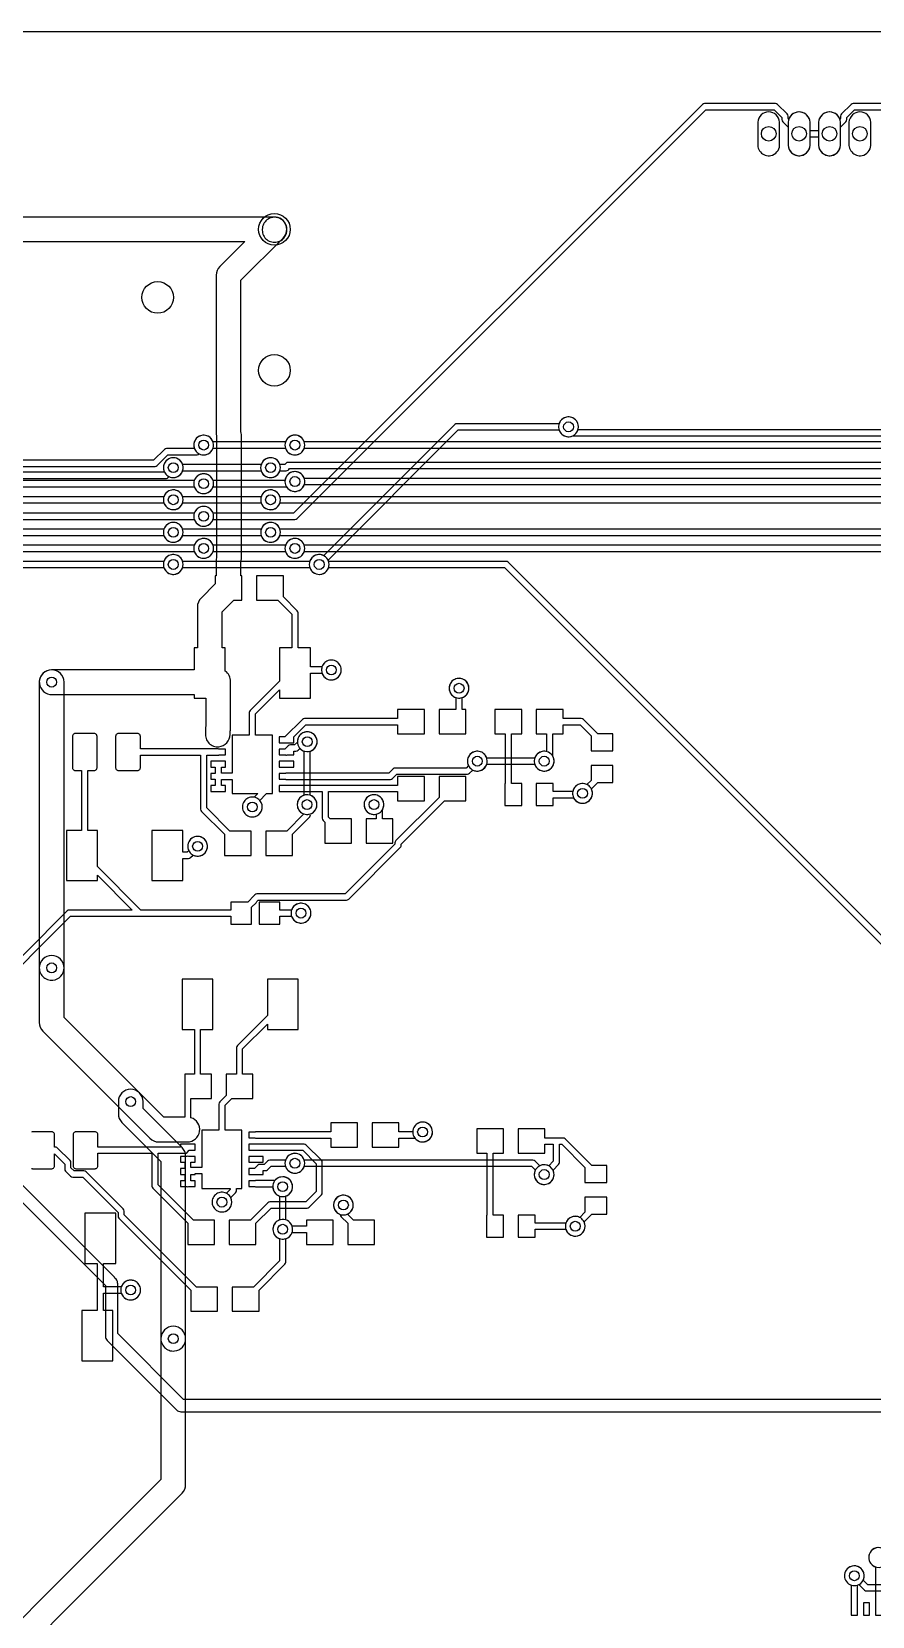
# Model space of a CAD drawing. Header units: millimetres. Extents: x 14 to 284, y -1 to 109.
# Drawn here: x 56.7 to 91.2, y 43.8 to 109 of the extents above; entities that cross this region are included whole.
import ezdxf

# ---------------------------------------------------------------- set-up
doc = ezdxf.new("R2010")
doc.units = ezdxf.units.MM

msp = doc.modelspace()

# ---------------------------------------------------------------- linework, layer by layer
at = {"layer": '16_copper'}
for points in [[(111.306, 106.043), (90.454, 106.043, 0.198912), (90.364, 106.006), (89.974, 105.616, 0.198912), (89.937, 105.526), (89.937, 105.437), (89.904, 105.403, 0.812426), (89.03, 105.279), (89.03, 104.927), (88.68, 104.927), (88.68, 105.279, 0.812426), (87.806, 105.403), (87.773, 105.437), (87.773, 105.526, 0.198912), (87.736, 105.616), (87.346, 106.006, 0.198912), (87.256, 106.043), (84.345, 106.043, 0.198912), (84.255, 106.006), (67.447, 89.198), (64.137, 89.198), (64.136, 89.202), (64.115, 89.251), (64.089, 89.297), (64.056, 89.339), (64.019, 89.377), (63.976, 89.409), (63.93, 89.436), (63.881, 89.456), (63.829, 89.47), (63.777, 89.477), (63.723, 89.477), (63.671, 89.47), (63.619, 89.456), (63.57, 89.436), (63.524, 89.409), (63.481, 89.377), (63.444, 89.339), (63.411, 89.297), (63.385, 89.251), (63.364, 89.202), (63.351, 89.15), (63.344, 89.097), (63.344, 89.044), (63.351, 88.991), (63.364, 88.94), (63.385, 88.891), (63.411, 88.845), (63.444, 88.802), (63.481, 88.765), (63.524, 88.732), (63.57, 88.706), (63.619, 88.685), (63.671, 88.671), (63.723, 88.664), (63.777, 88.664), (63.829, 88.671, 0.270611), (64.137, 88.944), (67.5, 88.944, 0.198912), (67.59, 88.981), (84.398, 105.789), (87.203, 105.789), (87.519, 105.473), (87.519, 105.384, 0.198912), (87.556, 105.294), (87.78, 105.07), (87.78, 104.321, 0.936604), (88.68, 104.321), (88.68, 104.673), (89.03, 104.673), (89.03, 104.321, 0.936604), (89.93, 104.321), (89.93, 105.07), (90.154, 105.294, 0.198912), (90.191, 105.384), (90.191, 105.473), (90.507, 105.789), (111.253, 105.789)], [(113.183, 52.754), (62.921, 52.754), (60.217, 55.459), (60.217, 57.5), (60.213, 57.54, 0.225709), (60.102, 57.74), (60.081, 57.774), (60.055, 57.805), (50.404, 67.455, 0.957936)], [(50.045, 67.096), (59.695, 57.445), (59.709, 57.434), (59.709, 55.353, 0.198912), (59.783, 55.174), (62.636, 52.32, 0.198912), (62.816, 52.246), (113.183, 52.246, 0.957941)], [(91.886, 46.119, 1), (91.114, 46.381), (91.101, 46.329, 0.57735), (91.631, 45.864)]]:
    msp.add_lwpolyline(points, format="xyb", dxfattribs=at)
for points in [[(87.068, 103.908, 0.339455), (87.43, 104.321), (87.43, 105.279, 0.936604), (86.53, 105.279), (86.53, 104.321), (86.538, 104.262), (86.553, 104.205), (86.576, 104.151), (86.605, 104.099), (86.641, 104.053), (86.683, 104.011), (86.729, 103.975), (86.781, 103.946), (86.835, 103.923), (86.892, 103.908), (86.951, 103.9), (87.009, 103.9)], [(90.818, 103.908, 0.339455), (91.18, 104.321), (91.18, 105.279, 0.936604), (90.28, 105.279), (90.28, 104.321), (90.288, 104.262), (90.303, 104.205), (90.326, 104.151), (90.355, 104.099), (90.391, 104.053), (90.433, 104.011), (90.479, 103.975), (90.531, 103.946), (90.585, 103.923), (90.642, 103.908), (90.701, 103.9), (90.759, 103.9)], [(66.713, 100.343, 0.682202), (66.973, 101.26), (66.927, 101.292, 0.287061), (66.397, 101.295), (66.351, 101.263), (66.309, 101.226), (66.272, 101.185), (66.239, 101.14), (66.212, 101.091), (66.19, 101.04), (66.174, 100.986), (66.164, 100.931), (66.16, 100.87), (66.16, 100.84), (66.163, 100.784), (66.172, 100.729), (66.188, 100.675), (66.209, 100.624), (66.236, 100.575), (66.268, 100.529), (66.306, 100.487), (66.347, 100.45), (66.393, 100.418), (66.441, 100.39), (66.493, 100.369), (66.547, 100.353), (66.602, 100.343), (66.657, 100.34)], [(62.579, 86.69, 0.270611), (62.887, 86.963), (68.113, 86.963, 0.941276), (68.899, 87.169), (68.886, 87.221, 0.035223), (68.863, 87.273), (74.213, 92.623), (78.363, 92.623, 0.941276), (79.149, 92.829), (79.136, 92.881, 0.720356), (78.363, 92.877), (74.16, 92.877, 0.198912), (74.071, 92.84), (68.684, 87.453, 0.459093), (68.113, 87.217), (62.887, 87.217), (62.886, 87.221), (62.865, 87.27), (62.839, 87.316), (62.806, 87.358), (62.769, 87.396), (62.726, 87.428), (62.68, 87.455), (62.631, 87.475), (62.579, 87.489), (62.527, 87.496), (62.473, 87.496), (62.421, 87.489), (62.369, 87.475), (62.32, 87.455), (62.274, 87.428), (62.231, 87.396), (62.194, 87.358), (62.161, 87.316), (62.135, 87.27), (62.114, 87.221), (62.101, 87.169), (62.094, 87.116), (62.094, 87.063), (62.101, 87.01), (62.114, 86.959), (62.135, 86.909), (62.161, 86.863), (62.194, 86.821), (62.231, 86.783), (62.274, 86.751), (62.32, 86.724), (62.369, 86.704), (62.421, 86.69), (62.473, 86.683), (62.527, 86.683)], [(63.829, 91.601, 0.270611), (64.137, 91.873), (67.113, 91.873, 0.941276), (67.899, 92.079), (67.886, 92.131, 0.720356), (67.113, 92.127), (64.137, 92.127), (64.136, 92.131), (64.115, 92.18), (64.089, 92.226), (64.056, 92.269), (64.019, 92.306), (63.976, 92.339), (63.93, 92.365), (63.881, 92.386), (63.829, 92.399), (63.777, 92.406), (63.723, 92.406), (63.671, 92.399), (63.619, 92.386), (63.57, 92.365), (63.524, 92.339), (63.481, 92.306), (63.444, 92.269), (63.411, 92.226), (63.385, 92.18), (63.364, 92.131), (63.351, 92.079), (63.344, 92.027), (63.344, 91.973), (63.351, 91.921), (63.364, 91.869), (63.385, 91.82), (63.411, 91.774), (63.444, 91.731), (63.481, 91.694), (63.524, 91.661), (63.57, 91.635), (63.619, 91.614), (63.671, 91.601), (63.723, 91.594), (63.777, 91.594)], [(62.579, 90.671, 0.270611), (62.887, 90.944), (66.113, 90.944, 0.941276), (66.899, 91.15), (66.886, 91.202, 0.720356), (66.113, 91.198), (62.887, 91.198), (62.886, 91.202), (62.865, 91.251), (62.839, 91.297), (62.806, 91.339), (62.769, 91.377), (62.726, 91.409), (62.68, 91.436), (62.631, 91.456), (62.579, 91.47), (62.527, 91.477), (62.473, 91.477), (62.421, 91.47), (62.369, 91.456), (62.32, 91.436), (62.274, 91.409), (62.231, 91.377), (62.194, 91.339), (62.161, 91.297), (62.135, 91.251), (62.114, 91.202), (62.101, 91.15), (62.094, 91.097), (62.094, 91.044), (62.101, 90.991), (62.114, 90.94), (62.135, 90.891), (62.161, 90.845), (62.194, 90.802), (62.231, 90.765), (62.274, 90.732), (62.32, 90.706), (62.369, 90.685), (62.421, 90.671), (62.473, 90.664), (62.527, 90.664)], [(63.829, 90.011, 0.270611), (64.137, 90.283), (67.156, 90.283, 0.949541), (67.865, 90.68), (67.839, 90.726, 0.706558), (67.095, 90.537), (64.137, 90.537), (64.136, 90.541), (64.115, 90.591), (64.089, 90.637), (64.056, 90.679), (64.019, 90.717), (63.976, 90.749), (63.93, 90.776), (63.881, 90.796), (63.829, 90.81), (63.777, 90.817), (63.723, 90.817), (63.671, 90.81), (63.619, 90.796), (63.57, 90.776), (63.524, 90.749), (63.481, 90.717), (63.444, 90.679), (63.411, 90.637), (63.385, 90.591), (63.364, 90.541), (63.351, 90.49), (63.344, 90.437), (63.344, 90.384), (63.351, 90.331), (63.364, 90.279), (63.385, 90.23), (63.411, 90.184), (63.444, 90.142), (63.481, 90.104), (63.524, 90.072), (63.57, 90.045), (63.619, 90.025), (63.671, 90.011), (63.723, 90.004), (63.777, 90.004)], [(62.579, 89.351, 0.270611), (62.887, 89.623), (66.113, 89.623, 0.941276), (66.899, 89.829), (66.886, 89.881, 0.720356), (66.113, 89.877), (62.887, 89.877), (62.886, 89.881), (62.865, 89.93), (62.839, 89.976), (62.806, 90.019), (62.769, 90.056), (62.726, 90.089), (62.68, 90.115), (62.631, 90.136), (62.579, 90.149), (62.527, 90.156), (62.473, 90.156), (62.421, 90.149), (62.369, 90.136), (62.32, 90.115), (62.274, 90.089), (62.231, 90.056), (62.194, 90.019), (62.161, 89.976), (62.135, 89.93), (62.114, 89.881), (62.101, 89.829), (62.094, 89.777), (62.094, 89.723), (62.101, 89.671), (62.114, 89.619), (62.135, 89.57), (62.161, 89.524), (62.194, 89.481), (62.231, 89.444), (62.274, 89.411), (62.32, 89.385), (62.369, 89.364), (62.421, 89.351), (62.473, 89.344), (62.527, 89.344)], [(62.579, 88.011, 0.270611), (62.887, 88.283), (66.113, 88.283, 0.941276), (66.899, 88.49), (66.886, 88.541, 0.720356), (66.113, 88.537), (62.887, 88.537), (62.886, 88.541), (62.865, 88.591), (62.839, 88.637), (62.806, 88.679), (62.769, 88.717), (62.726, 88.749), (62.68, 88.776), (62.631, 88.796), (62.579, 88.81), (62.527, 88.817), (62.473, 88.817), (62.421, 88.81), (62.369, 88.796), (62.32, 88.776), (62.274, 88.749), (62.231, 88.717), (62.194, 88.679), (62.161, 88.637), (62.135, 88.591), (62.114, 88.541), (62.101, 88.49), (62.094, 88.437), (62.094, 88.384), (62.101, 88.331), (62.114, 88.279), (62.135, 88.23), (62.161, 88.184), (62.194, 88.142), (62.231, 88.104), (62.274, 88.072), (62.32, 88.045), (62.369, 88.025), (62.421, 88.011), (62.473, 88.004), (62.527, 88.004)], [(63.829, 87.351, 0.270611), (64.137, 87.623), (67.113, 87.623, 0.941276), (67.899, 87.829), (67.886, 87.881, 0.720356), (67.113, 87.877), (64.137, 87.877), (64.136, 87.881), (64.115, 87.93), (64.089, 87.976), (64.056, 88.019), (64.019, 88.056), (63.976, 88.089), (63.93, 88.115), (63.881, 88.136), (63.829, 88.149), (63.777, 88.156), (63.723, 88.156), (63.671, 88.149), (63.619, 88.136), (63.57, 88.115), (63.524, 88.089), (63.481, 88.056), (63.444, 88.019), (63.411, 87.976), (63.385, 87.93), (63.364, 87.881), (63.351, 87.829), (63.344, 87.777), (63.344, 87.723), (63.351, 87.671), (63.364, 87.619), (63.385, 87.57), (63.411, 87.524), (63.444, 87.481), (63.481, 87.444), (63.524, 87.411), (63.57, 87.385), (63.619, 87.364), (63.671, 87.351), (63.723, 87.344), (63.777, 87.344)], [(57.547, 69.994, 0.38717), (58.008, 70.5), (58.008, 82.25, 1), (56.992, 82.25), (56.992, 70.5), (56.995, 70.444), (57.004, 70.388), (57.02, 70.334), (57.041, 70.282), (57.068, 70.232), (57.1, 70.186), (57.138, 70.144), (57.179, 70.106), (57.225, 70.073), (57.274, 70.045), (57.326, 70.023), (57.379, 70.007), (57.435, 69.996), (57.491, 69.992)], [(68.079, 76.815, 0.771278), (68.127, 77.601), (68.127, 79.411, 0.951881), (67.929, 80.199), (67.878, 80.186, 0.711695), (67.873, 79.416), (67.873, 77.601), (67.869, 77.6), (67.82, 77.58), (67.774, 77.553), (67.731, 77.521), (67.694, 77.483), (67.661, 77.441), (67.635, 77.395), (67.614, 77.346), (67.601, 77.294), (67.594, 77.241), (67.594, 77.188), (67.601, 77.135), (67.614, 77.084), (67.635, 77.034), (67.661, 76.988), (67.694, 76.946), (67.731, 76.908), (67.774, 76.876), (67.82, 76.849), (67.869, 76.829), (67.921, 76.815), (67.973, 76.808), (68.027, 76.808)], [(75.079, 78.601, 0.270611), (75.387, 78.873), (77.363, 78.873, 0.941276), (78.149, 79.079), (78.136, 79.131, 0.720356), (77.363, 79.127), (75.387, 79.127), (75.386, 79.131), (75.365, 79.18), (75.339, 79.226), (75.306, 79.269), (75.269, 79.306), (75.226, 79.339), (75.18, 79.365), (75.131, 79.386), (75.079, 79.399), (75.027, 79.406), (74.973, 79.406), (74.921, 79.399), (74.869, 79.386), (74.82, 79.365), (74.774, 79.339), (74.731, 79.306), (74.694, 79.269), (74.661, 79.226), (74.635, 79.18), (74.614, 79.131), (74.601, 79.079), (74.594, 79.027), (74.594, 78.973), (74.601, 78.921), (74.614, 78.869), (74.635, 78.82), (74.661, 78.774), (74.694, 78.731), (74.731, 78.694), (74.774, 78.661), (74.82, 78.635), (74.869, 78.614), (74.921, 78.601), (74.973, 78.594), (75.027, 78.594)], [(62.547, 54.744, 0.38717), (63.008, 55.25), (63.008, 62.75, 0.198912), (62.859, 63.109), (61.258, 64.71), (61.258, 65, 1), (60.242, 65), (60.242, 64.5, 0.198912), (60.391, 64.141), (61.992, 62.54), (61.992, 55.25), (61.995, 55.194), (62.004, 55.138), (62.02, 55.084), (62.041, 55.032), (62.068, 54.982), (62.1, 54.936), (62.138, 54.894), (62.179, 54.856), (62.225, 54.823), (62.274, 54.795), (62.326, 54.773), (62.379, 54.757), (62.435, 54.746), (62.491, 54.742)], [(77.829, 61.601, 1), (77.671, 62.399), (77.619, 62.386, 0.035223), (77.566, 62.363), (77.375, 62.554, 0.198912), (77.285, 62.592), (67.887, 62.592, 0.941276), (67.101, 62.385), (67.114, 62.334, 0.720356), (67.887, 62.338), (77.233, 62.338), (77.387, 62.184), (77.385, 62.18), (77.364, 62.131), (77.351, 62.079), (77.344, 62.027), (77.344, 61.973), (77.351, 61.921), (77.364, 61.869), (77.385, 61.82), (77.411, 61.774), (77.444, 61.731), (77.481, 61.694), (77.524, 61.661), (77.57, 61.635), (77.619, 61.614), (77.671, 61.601), (77.723, 61.594), (77.777, 61.594)], [(67.079, 59.351, 0.771278), (67.127, 60.137), (67.127, 61.113, 0.941276), (66.921, 61.899), (66.869, 61.886, 0.720356), (66.873, 61.113), (66.873, 60.137), (66.869, 60.136), (66.82, 60.115), (66.774, 60.089), (66.731, 60.056), (66.694, 60.019), (66.661, 59.976), (66.635, 59.93), (66.614, 59.881), (66.601, 59.829), (66.594, 59.777), (66.594, 59.723), (66.601, 59.671), (66.614, 59.619), (66.635, 59.57), (66.661, 59.524), (66.694, 59.481), (66.731, 59.444), (66.774, 59.411), (66.82, 59.385), (66.869, 59.364), (66.921, 59.351), (66.973, 59.344), (67.027, 59.344)], [(95.829, 44.601, 1), (95.671, 45.399), (95.619, 45.386, 0.237129), (95.363, 45.125), (91.052, 45.125), (90.862, 45.315, 0.943674), (90.161, 45.726), (90.135, 45.68, 0.722286), (90.685, 45.138), (90.912, 44.912, 0.198912), (91, 44.875), (95.363, 44.875), (95.364, 44.869), (95.385, 44.82), (95.411, 44.774), (95.444, 44.731), (95.481, 44.694), (95.524, 44.661), (95.57, 44.635), (95.619, 44.614), (95.671, 44.601), (95.723, 44.594), (95.777, 44.594)]]:
    msp.add_lwpolyline(points, format="xyb", close=True, dxfattribs=at)
for points in [[(69.079, 82.351), (69.131, 82.364), (69.18, 82.385), (69.226, 82.411), (69.269, 82.444), (69.306, 82.481), (69.339, 82.524), (69.365, 82.57), (69.386, 82.619), (69.399, 82.671), (69.406, 82.723), (69.406, 82.777), (69.399, 82.829), (69.386, 82.881), (69.365, 82.93), (69.339, 82.976), (69.306, 83.019), (69.269, 83.056), (69.226, 83.089), (69.18, 83.115), (69.131, 83.136), (69.079, 83.149), (69.027, 83.156), (68.973, 83.156), (68.921, 83.149), (68.869, 83.136), (68.82, 83.115), (68.774, 83.089), (68.731, 83.056), (68.694, 83.019), (68.661, 82.976), (68.635, 82.93), (68.614, 82.881), (68.601, 82.829), (68.594, 82.777), (68.594, 82.723), (68.601, 82.671), (68.614, 82.619), (68.635, 82.57), (68.661, 82.524), (68.694, 82.481), (68.731, 82.444), (68.774, 82.411), (68.82, 82.385), (68.869, 82.364), (68.921, 82.351), (68.973, 82.344), (69.027, 82.344)], [(74.329, 81.601), (74.381, 81.614), (74.43, 81.635), (74.476, 81.661), (74.519, 81.694), (74.556, 81.731), (74.589, 81.774), (74.615, 81.82), (74.636, 81.869), (74.649, 81.921), (74.656, 81.973), (74.656, 82.027), (74.649, 82.079), (74.636, 82.131), (74.615, 82.18), (74.589, 82.226), (74.556, 82.269), (74.519, 82.306), (74.476, 82.339), (74.43, 82.365), (74.381, 82.386), (74.329, 82.399), (74.277, 82.406), (74.223, 82.406), (74.171, 82.399), (74.119, 82.386), (74.07, 82.365), (74.024, 82.339), (73.981, 82.306), (73.944, 82.269), (73.911, 82.226), (73.885, 82.18), (73.864, 82.131), (73.851, 82.079), (73.844, 82.027), (73.844, 81.973), (73.851, 81.921), (73.864, 81.869), (73.885, 81.82), (73.911, 81.774), (73.944, 81.731), (73.981, 81.694), (74.024, 81.661), (74.07, 81.635), (74.119, 81.614), (74.171, 81.601), (74.223, 81.594), (74.277, 81.594)], [(70.829, 76.815), (70.881, 76.829), (70.93, 76.849), (70.976, 76.876), (71.019, 76.908), (71.056, 76.946), (71.089, 76.988), (71.115, 77.034), (71.136, 77.084), (71.149, 77.135), (71.156, 77.188), (71.156, 77.241), (71.149, 77.294), (71.136, 77.346), (71.115, 77.395), (71.089, 77.441), (71.056, 77.483), (71.019, 77.521), (70.976, 77.553), (70.93, 77.58), (70.881, 77.6), (70.829, 77.614), (70.777, 77.621), (70.723, 77.621), (70.671, 77.614), (70.619, 77.6), (70.57, 77.58), (70.524, 77.553), (70.481, 77.521), (70.444, 77.483), (70.411, 77.441), (70.385, 77.395), (70.364, 77.346), (70.351, 77.294), (70.344, 77.241), (70.344, 77.188), (70.351, 77.135), (70.364, 77.084), (70.385, 77.034), (70.411, 76.988), (70.444, 76.946), (70.481, 76.908), (70.524, 76.876), (70.57, 76.849), (70.619, 76.829), (70.671, 76.815), (70.723, 76.808), (70.777, 76.808)], [(79.404, 77.276), (79.456, 77.289), (79.505, 77.31), (79.551, 77.336), (79.594, 77.369), (79.631, 77.406), (79.664, 77.449), (79.69, 77.495), (79.711, 77.544), (79.724, 77.596), (79.731, 77.648), (79.731, 77.702), (79.724, 77.754), (79.711, 77.806), (79.69, 77.855), (79.664, 77.901), (79.631, 77.944), (79.594, 77.981), (79.551, 78.014), (79.505, 78.04), (79.456, 78.061), (79.404, 78.074), (79.352, 78.081), (79.298, 78.081), (79.246, 78.074), (79.194, 78.061), (79.145, 78.04), (79.099, 78.014), (79.056, 77.981), (79.019, 77.944), (78.986, 77.901), (78.96, 77.855), (78.939, 77.806), (78.926, 77.754), (78.919, 77.702), (78.919, 77.648), (78.926, 77.596), (78.939, 77.544), (78.96, 77.495), (78.986, 77.449), (79.019, 77.406), (79.056, 77.369), (79.099, 77.336), (79.145, 77.31), (79.194, 77.289), (79.246, 77.276), (79.298, 77.269), (79.352, 77.269)], [(65.829, 76.717), (65.881, 76.731), (65.93, 76.751), (65.976, 76.778), (66.019, 76.81), (66.056, 76.848), (66.089, 76.89), (66.115, 76.936), (66.136, 76.985), (66.149, 77.037), (66.156, 77.09), (66.156, 77.143), (66.149, 77.196), (66.136, 77.247), (66.115, 77.296), (66.089, 77.342), (66.056, 77.385), (66.019, 77.422), (65.976, 77.455), (65.93, 77.481), (65.881, 77.502), (65.829, 77.516), (65.777, 77.523), (65.723, 77.523), (65.671, 77.516), (65.619, 77.502), (65.57, 77.481), (65.524, 77.455), (65.481, 77.422), (65.444, 77.385), (65.411, 77.342), (65.385, 77.296), (65.364, 77.247), (65.351, 77.196), (65.344, 77.143), (65.344, 77.09), (65.351, 77.037), (65.364, 76.985), (65.385, 76.936), (65.411, 76.89), (65.444, 76.848), (65.481, 76.81), (65.524, 76.778), (65.57, 76.751), (65.619, 76.731), (65.671, 76.717), (65.723, 76.71), (65.777, 76.71)], [(63.579, 75.101), (63.631, 75.114), (63.68, 75.135), (63.726, 75.161), (63.769, 75.194), (63.806, 75.231), (63.839, 75.274), (63.865, 75.32), (63.886, 75.369), (63.899, 75.421), (63.906, 75.473), (63.906, 75.527), (63.899, 75.579), (63.886, 75.631), (63.865, 75.68), (63.839, 75.726), (63.806, 75.769), (63.769, 75.806), (63.726, 75.839), (63.68, 75.865), (63.631, 75.886), (63.579, 75.899), (63.527, 75.906), (63.473, 75.906), (63.421, 75.899), (63.369, 75.886), (63.32, 75.865), (63.274, 75.839), (63.231, 75.806), (63.194, 75.769), (63.161, 75.726), (63.135, 75.68), (63.114, 75.631), (63.101, 75.579), (63.094, 75.527), (63.094, 75.473), (63.101, 75.421), (63.114, 75.369), (63.135, 75.32), (63.161, 75.274), (63.194, 75.231), (63.231, 75.194), (63.274, 75.161), (63.32, 75.135), (63.369, 75.114), (63.421, 75.101), (63.473, 75.094), (63.527, 75.094)], [(67.829, 72.351), (67.881, 72.364), (67.93, 72.385), (67.976, 72.411), (68.019, 72.444), (68.056, 72.481), (68.089, 72.524), (68.115, 72.57), (68.136, 72.619), (68.149, 72.671), (68.156, 72.723), (68.156, 72.777), (68.149, 72.829), (68.136, 72.881), (68.115, 72.93), (68.089, 72.976), (68.056, 73.019), (68.019, 73.056), (67.976, 73.089), (67.93, 73.115), (67.881, 73.136), (67.829, 73.149), (67.777, 73.156), (67.723, 73.156), (67.671, 73.149), (67.619, 73.136), (67.57, 73.115), (67.524, 73.089), (67.481, 73.056), (67.444, 73.019), (67.411, 72.976), (67.385, 72.93), (67.364, 72.881), (67.351, 72.829), (67.344, 72.777), (67.344, 72.723), (67.351, 72.671), (67.364, 72.619), (67.385, 72.57), (67.411, 72.524), (67.444, 72.481), (67.481, 72.444), (67.524, 72.411), (67.57, 72.385), (67.619, 72.364), (67.671, 72.351), (67.723, 72.344), (67.777, 72.344)], [(72.829, 63.351), (72.881, 63.364), (72.93, 63.385), (72.976, 63.411), (73.019, 63.444), (73.056, 63.481), (73.089, 63.524), (73.115, 63.57), (73.136, 63.619), (73.149, 63.671), (73.156, 63.723), (73.156, 63.777), (73.149, 63.829), (73.136, 63.881), (73.115, 63.93), (73.089, 63.976), (73.056, 64.019), (73.019, 64.056), (72.976, 64.089), (72.93, 64.115), (72.881, 64.136), (72.829, 64.149), (72.777, 64.156), (72.723, 64.156), (72.671, 64.149), (72.619, 64.136), (72.57, 64.115), (72.524, 64.089), (72.481, 64.056), (72.444, 64.019), (72.411, 63.976), (72.385, 63.93), (72.364, 63.881), (72.351, 63.829), (72.344, 63.777), (72.344, 63.723), (72.351, 63.671), (72.364, 63.619), (72.385, 63.57), (72.411, 63.524), (72.444, 63.481), (72.481, 63.444), (72.524, 63.411), (72.57, 63.385), (72.619, 63.364), (72.671, 63.351), (72.723, 63.344), (72.777, 63.344)], [(64.579, 60.467), (64.631, 60.481), (64.68, 60.501), (64.726, 60.528), (64.769, 60.56), (64.806, 60.598), (64.839, 60.64), (64.865, 60.686), (64.886, 60.735), (64.899, 60.787), (64.906, 60.84), (64.906, 60.893), (64.899, 60.946), (64.886, 60.997), (64.865, 61.046), (64.839, 61.092), (64.806, 61.135), (64.769, 61.172), (64.726, 61.205), (64.68, 61.231), (64.631, 61.252), (64.579, 61.266), (64.527, 61.273), (64.473, 61.273), (64.421, 61.266), (64.369, 61.252), (64.32, 61.231), (64.274, 61.205), (64.231, 61.172), (64.194, 61.135), (64.161, 61.092), (64.135, 61.046), (64.114, 60.997), (64.101, 60.946), (64.094, 60.893), (64.094, 60.84), (64.101, 60.787), (64.114, 60.735), (64.135, 60.686), (64.161, 60.64), (64.194, 60.598), (64.231, 60.56), (64.274, 60.528), (64.32, 60.501), (64.369, 60.481), (64.421, 60.467), (64.473, 60.46), (64.527, 60.46)], [(69.575, 60.346), (69.626, 60.359), (69.675, 60.38), (69.721, 60.406), (69.764, 60.439), (69.801, 60.477), (69.834, 60.519), (69.86, 60.565), (69.881, 60.614), (69.895, 60.666), (69.902, 60.718), (69.902, 60.772), (69.895, 60.825), (69.881, 60.876), (69.86, 60.925), (69.834, 60.971), (69.801, 61.014), (69.764, 61.051), (69.721, 61.084), (69.675, 61.11), (69.626, 61.131), (69.575, 61.145), (69.522, 61.152), (69.468, 61.152), (69.416, 61.145), (69.364, 61.131), (69.315, 61.11), (69.269, 61.084), (69.227, 61.051), (69.189, 61.014), (69.156, 60.971), (69.13, 60.925), (69.109, 60.876), (69.096, 60.825), (69.089, 60.772), (69.089, 60.718), (69.096, 60.666), (69.109, 60.614), (69.13, 60.565), (69.156, 60.519), (69.189, 60.477), (69.227, 60.439), (69.269, 60.406), (69.315, 60.38), (69.364, 60.359), (69.416, 60.346), (69.468, 60.339), (69.522, 60.339)], [(79.104, 59.476), (79.156, 59.489), (79.205, 59.51), (79.251, 59.536), (79.294, 59.569), (79.331, 59.606), (79.364, 59.649), (79.39, 59.695), (79.411, 59.744), (79.424, 59.796), (79.431, 59.848), (79.431, 59.902), (79.424, 59.954), (79.411, 60.006), (79.39, 60.055), (79.364, 60.101), (79.331, 60.144), (79.294, 60.181), (79.251, 60.214), (79.205, 60.24), (79.156, 60.261), (79.104, 60.274), (79.052, 60.281), (78.998, 60.281), (78.946, 60.274), (78.894, 60.261), (78.845, 60.24), (78.799, 60.214), (78.756, 60.181), (78.719, 60.144), (78.686, 60.101), (78.66, 60.055), (78.639, 60.006), (78.626, 59.954), (78.619, 59.902), (78.619, 59.848), (78.626, 59.796), (78.639, 59.744), (78.66, 59.695), (78.686, 59.649), (78.719, 59.606), (78.756, 59.569), (78.799, 59.536), (78.845, 59.51), (78.894, 59.489), (78.946, 59.476), (78.998, 59.469), (79.052, 59.469)], [(60.829, 56.851), (60.881, 56.864), (60.93, 56.885), (60.976, 56.911), (61.019, 56.944), (61.056, 56.981), (61.089, 57.024), (61.115, 57.07), (61.136, 57.119), (61.149, 57.171), (61.156, 57.223), (61.156, 57.277), (61.149, 57.329), (61.136, 57.381), (61.115, 57.43), (61.089, 57.476), (61.056, 57.519), (61.019, 57.556), (60.976, 57.589), (60.93, 57.615), (60.881, 57.636), (60.829, 57.649), (60.777, 57.656), (60.723, 57.656), (60.671, 57.649), (60.619, 57.636), (60.57, 57.615), (60.524, 57.589), (60.481, 57.556), (60.444, 57.519), (60.411, 57.476), (60.385, 57.43), (60.364, 57.381), (60.351, 57.329), (60.344, 57.277), (60.344, 57.223), (60.351, 57.171), (60.364, 57.119), (60.385, 57.07), (60.411, 57.024), (60.444, 56.981), (60.481, 56.944), (60.524, 56.911), (60.57, 56.885), (60.619, 56.864), (60.671, 56.851), (60.723, 56.844), (60.777, 56.844)]]:
    msp.add_lwpolyline(points, close=True, dxfattribs=at)
at = {"layer": '1_copper'}
for points in [[(87.068, 103.908, 0.339455), (87.43, 104.321), (87.43, 105.279, 0.936604), (86.53, 105.279), (86.53, 104.321), (86.538, 104.262), (86.553, 104.205), (86.576, 104.151), (86.605, 104.099), (86.641, 104.053), (86.683, 104.011), (86.729, 103.975), (86.781, 103.946), (86.835, 103.923), (86.892, 103.908), (86.951, 103.9), (87.009, 103.9)], [(88.318, 103.908, 0.339455), (88.68, 104.321), (88.68, 105.279, 0.936604), (87.78, 105.279), (87.78, 104.321), (87.788, 104.262), (87.803, 104.205), (87.826, 104.151), (87.855, 104.099), (87.891, 104.053), (87.933, 104.011), (87.979, 103.975), (88.031, 103.946), (88.085, 103.923), (88.142, 103.908), (88.201, 103.9), (88.259, 103.9)], [(89.568, 103.908, 0.339455), (89.93, 104.321), (89.93, 105.279, 0.936604), (89.03, 105.279), (89.03, 104.321), (89.038, 104.262), (89.053, 104.205), (89.076, 104.151), (89.105, 104.099), (89.141, 104.053), (89.183, 104.011), (89.229, 103.975), (89.281, 103.946), (89.335, 103.923), (89.392, 103.908), (89.451, 103.9), (89.509, 103.9)], [(90.818, 103.908, 0.339455), (91.18, 104.321), (91.18, 105.279, 0.936604), (90.28, 105.279), (90.28, 104.321), (90.288, 104.262), (90.303, 104.205), (90.326, 104.151), (90.355, 104.099), (90.391, 104.053), (90.433, 104.011), (90.479, 103.975), (90.531, 103.946), (90.585, 103.923), (90.642, 103.908), (90.701, 103.9), (90.759, 103.9)], [(38.41, 89.123), (48.429, 89.123, 0.198912), (48.519, 89.16), (49.985, 90.626), (62.183, 90.626, 0.319257), (62.32, 90.706), (62.369, 90.685, 1), (62.631, 91.456), (62.579, 91.47, 0.57735), (62.114, 90.94), (62.135, 90.891, -0.001343), (62.137, 90.887), (62.13, 90.88), (49.932, 90.88, 0.198912), (49.843, 90.843), (48.377, 89.377), (38.41, 89.377), (38.41, 89.75), (37.31, 89.75), (37.31, 88.75), (38.41, 88.75)], [(67.221, 91.287, 0.187839), (67.137, 91.25), (67.084, 91.198), (66.887, 91.198, 0.941276), (66.101, 90.991), (66.114, 90.94, 0.720356), (66.887, 90.944), (67.137, 90.944, 0.340744), (67.279, 91.033), (126.787, 91.033), (131.137, 86.684, 0.941273), (131.839, 86.274), (131.865, 86.32, 0.720354), (131.316, 86.863), (126.929, 91.25, 0.198912), (126.84, 91.287), (67.226, 91.287)], [(31.68, 74.64), (31.804, 74.764, 0.198912), (31.841, 74.854), (31.841, 75.407), (31.893, 75.459), (35.25, 75.459, 0.198912), (35.34, 75.496), (50.127, 90.283), (63.363, 90.283, 0.941276), (64.149, 90.49), (64.136, 90.541, 0.720356), (63.363, 90.537), (50.075, 90.537, 0.198912), (49.985, 90.5), (35.197, 75.713), (31.841, 75.713, 0.198912), (31.751, 75.676), (31.624, 75.549, 0.198912), (31.587, 75.459), (31.587, 75.37), (31.28, 75.37), (31.28, 73.87), (31.68, 73.87)], [(35.58, 74.64), (35.704, 74.764, 0.198912), (35.741, 74.854), (35.741, 75.407), (49.957, 89.623), (62.113, 89.623, 0.941276), (62.899, 89.829), (62.886, 89.881, 0.720356), (62.113, 89.877), (49.905, 89.877, 0.198912), (49.815, 89.84), (35.524, 75.549, 0.198912), (35.487, 75.459), (35.487, 75.37), (35.18, 75.37), (35.18, 73.87), (35.58, 73.87)], [(36.88, 74.64), (37.004, 74.764, 0.198912), (37.041, 74.854), (37.041, 75.407), (49.918, 88.283), (62.113, 88.283, 0.941276), (62.899, 88.49), (62.886, 88.541, 0.720356), (62.113, 88.537), (49.865, 88.537, 0.198912), (49.775, 88.5), (36.824, 75.549, 0.198912), (36.787, 75.459), (36.787, 75.37), (36.48, 75.37), (36.48, 73.87), (36.88, 73.87)], [(38.18, 74.64), (51.163, 87.623), (63.363, 87.623, 0.941276), (64.149, 87.829), (64.136, 87.881, 0.720356), (63.363, 87.877), (51.11, 87.877, 0.198912), (51.02, 87.84), (38.18, 75), (38.18, 75.37), (37.78, 75.37), (37.78, 73.87), (38.18, 73.87)], [(65.829, 76.717, 0.581972), (66.052, 77.389), (66.306, 77.642, 0.07996), (66.329, 77.675), (66.575, 77.675), (66.575, 80.075), (65.877, 80.075), (65.877, 80.942), (66.87, 81.935), (66.87, 81.595), (68.14, 81.595), (68.14, 82.623), (68.613, 82.623, 0.941276), (69.399, 82.829), (69.386, 82.881, 0.720356), (68.613, 82.877), (68.14, 82.877), (68.14, 83.655), (67.632, 83.655), (67.632, 85.095, 0.198912), (67.595, 85.185), (67.025, 85.755), (67.025, 86.625), (65.925, 86.625), (65.925, 85.625), (66.795, 85.625), (67.378, 85.042), (67.378, 83.655), (66.87, 83.655), (66.87, 82.295), (65.66, 81.085, 0.198912), (65.623, 80.995), (65.623, 80.075), (64.925, 80.075), (64.925, 78.502), (64.477, 78.502), (64.477, 78.755), (64.65, 78.755), (64.65, 78.995), (64.389, 78.995, 0.159357), (64.311, 78.995), (64.05, 78.995), (64.05, 78.755), (64.223, 78.755), (64.223, 78.495), (64.05, 78.495), (64.05, 78.255), (64.223, 78.255), (64.223, 77.995), (64.05, 77.995), (64.05, 77.755), (64.311, 77.755, 0.159357), (64.389, 77.755), (64.65, 77.755), (64.65, 77.995), (64.477, 77.995), (64.477, 78.248), (64.925, 78.248), (64.925, 77.675), (65.979, 77.675), (65.821, 77.517), (65.777, 77.523), (65.723, 77.523), (65.671, 77.516), (65.619, 77.502), (65.57, 77.481), (65.524, 77.455), (65.481, 77.422), (65.444, 77.385), (65.411, 77.342), (65.385, 77.296), (65.364, 77.247), (65.351, 77.196), (65.344, 77.143), (65.344, 77.09), (65.351, 77.037), (65.364, 76.985), (65.385, 76.936), (65.411, 76.89), (65.444, 76.848), (65.481, 76.81), (65.524, 76.778), (65.57, 76.751), (65.619, 76.731), (65.671, 76.717), (65.723, 76.71), (65.777, 76.71)], [(74.525, 81.125), (74.377, 81.125), (74.377, 81.613, 0.941276), (74.171, 82.399), (74.119, 82.386, 0.720356), (74.123, 81.613), (74.123, 81.125), (73.425, 81.125), (73.425, 80.125), (74.525, 80.125)], [(67.188, 79.754), (67.191, 79.755), (67.45, 79.755), (67.45, 79.995), (67.45, 79.995), (67.953, 80.498), (71.725, 80.498), (71.725, 80.125), (72.825, 80.125), (72.825, 81.125), (71.725, 81.125), (71.725, 80.752), (67.9, 80.752, 0.198912), (67.81, 80.715), (67.09, 79.995), (66.85, 79.995), (66.85, 79.755), (67.11, 79.755), (67.133, 79.749), (67.161, 79.748)], [(77.829, 78.601, 0.453092), (78.136, 79.131), (78.115, 79.18, 0.077551), (78.102, 79.225), (78.102, 80.125), (78.525, 80.125), (78.525, 80.498), (79.222, 80.498), (79.675, 80.045), (79.675, 79.425), (80.575, 79.425), (80.575, 80.125), (79.955, 80.125), (79.365, 80.715, 0.198912), (79.275, 80.752), (78.525, 80.752), (78.525, 81.125), (77.425, 81.125), (77.425, 80.125), (77.848, 80.125), (77.848, 79.394), (77.829, 79.399), (77.777, 79.406), (77.723, 79.406), (77.671, 79.399), (77.619, 79.386), (77.57, 79.365), (77.524, 79.339), (77.481, 79.306), (77.444, 79.269), (77.411, 79.226), (77.385, 79.18), (77.364, 79.131), (77.351, 79.079), (77.344, 79.027), (77.344, 78.973), (77.351, 78.921), (77.364, 78.869), (77.385, 78.82), (77.411, 78.774), (77.444, 78.731), (77.481, 78.694), (77.524, 78.661), (77.57, 78.635), (77.619, 78.614), (77.671, 78.601), (77.723, 78.594), (77.777, 78.594)], [(67.188, 79.254), (67.191, 79.255), (67.45, 79.255), (67.45, 79.412), (67.539, 79.412, 0.198912), (67.629, 79.449), (67.707, 79.527, 0.992523), (68.315, 80.068), (68.277, 80.106, 0.660699), (67.602, 79.782), (67.487, 79.666), (67.314, 79.666, 0.198912), (67.224, 79.629), (67.09, 79.495), (66.85, 79.495), (66.85, 79.255), (67.11, 79.255), (67.133, 79.249), (67.161, 79.248)], [(61.147, 80.023), (61.142, 80.047), (61.133, 80.07), (61.119, 80.091), (61.101, 80.109), (61.08, 80.123), (61.057, 80.132), (61.033, 80.137), (60.245, 80.137), (60.221, 80.132), (60.198, 80.123), (60.177, 80.109), (60.159, 80.091), (60.145, 80.07), (60.136, 80.047), (60.131, 80.023), (60.131, 78.727), (60.136, 78.703), (60.145, 78.68), (60.159, 78.659), (60.177, 78.641), (60.198, 78.627), (60.221, 78.618), (60.245, 78.613), (61.033, 78.613), (61.057, 78.618), (61.08, 78.627), (61.101, 78.641), (61.119, 78.659), (61.133, 78.68), (61.142, 78.703), (61.147, 78.727), (61.147, 79.248), (63.623, 79.248), (63.623, 77.025, 0.198912), (63.66, 76.935), (64.6, 75.995), (64.6, 75.125), (65.7, 75.125), (65.7, 76.125), (64.83, 76.125), (63.877, 77.078), (63.877, 79.248), (64.35, 79.248, 0.079081), (64.389, 79.255), (64.65, 79.255), (64.65, 79.495), (64.39, 79.495, 0.079862), (64.35, 79.502), (61.147, 79.502)], [(71.425, 78.249, 0.187839), (71.509, 78.285), (71.688, 78.464), (74.591, 78.464, 0.198912), (74.681, 78.501), (74.816, 78.637, 0.941273), (75.226, 79.339), (75.18, 79.365, 0.720354), (74.637, 78.816), (74.538, 78.718), (71.636, 78.718, 0.198912), (71.546, 78.681), (71.367, 78.502), (67.15, 78.502, 0.079081), (67.111, 78.495), (66.85, 78.495), (66.85, 78.255), (67.11, 78.255, 0.079862), (67.15, 78.248), (71.42, 78.248)], [(67.122, 77.999), (67.111, 77.995), (66.85, 77.995), (66.85, 77.755), (67.11, 77.755, 0.079862), (67.15, 77.748), (68.623, 77.748), (68.623, 76.65, 0.198912), (68.66, 76.56), (68.725, 76.495), (68.725, 75.625), (69.825, 75.625), (69.825, 76.625), (68.955, 76.625), (68.877, 76.703), (68.877, 77.748), (71.725, 77.748), (71.725, 77.375), (72.825, 77.375), (72.825, 78.375), (71.725, 78.375), (71.725, 78.002), (67.15, 78.002)], [(78.125, 77.498), (78.958, 77.498, 0.940508), (79.711, 77.806), (79.69, 77.855), (79.688, 77.859), (79.955, 78.125), (80.575, 78.125), (80.575, 78.825), (79.675, 78.825), (79.675, 78.205), (79.509, 78.038, 0.498128), (78.925, 77.752), (78.125, 77.752), (78.125, 78.075), (77.425, 78.075), (77.425, 77.175), (78.125, 77.175)], [(67.4, 75.995), (68.09, 76.685, 0.302839), (68.131, 76.829), (68.18, 76.849, 1), (67.82, 77.58), (67.774, 77.553, 0.577351), (67.82, 76.849), (67.869, 76.829, -0.000467), (67.873, 76.828), (67.17, 76.125), (66.3, 76.125), (66.3, 75.125), (67.4, 75.125)], [(71.525, 76.625), (71.102, 76.625), (71.102, 76.99, 0.077551), (71.115, 77.034), (71.136, 77.084, 1), (70.364, 77.346), (70.351, 77.294, 0.549764), (70.848, 76.82), (70.848, 76.625), (70.425, 76.625), (70.425, 75.625), (71.525, 75.625)], [(62.89, 74.998), (63.125, 74.998, 0.198912), (63.215, 75.035), (63.316, 75.137, 0.941273), (63.726, 75.839), (63.68, 75.865, 0.720354), (63.137, 75.316), (63.072, 75.252), (62.89, 75.252), (62.89, 76.155), (61.62, 76.155), (61.62, 74.095), (62.89, 74.095)], [(66.88, 72.623), (67.363, 72.623, 0.941276), (68.149, 72.829), (68.136, 72.881, 0.720356), (67.363, 72.877), (66.88, 72.877), (66.88, 73.2), (66.03, 73.2), (66.03, 72.3), (66.88, 72.3)], [(58.008, 70.5, 1), (56.992, 70.5), (56.992, 68.25, 0.198912), (57.141, 67.891), (61.542, 63.49, 0.198912), (61.901, 63.341), (63.078, 63.341, 0.861133), (63.227, 64.334), (63.227, 65.125), (64.075, 65.125), (64.075, 66.125), (63.622, 66.125), (63.622, 67.97), (64.13, 67.97), (64.13, 70.03), (62.86, 70.03), (62.86, 67.97), (63.368, 67.97), (63.368, 66.125), (62.975, 66.125), (62.975, 65.22, 0.039306), (62.973, 65.2), (62.973, 64.357), (62.112, 64.357), (58.008, 68.46)], [(64.579, 60.467, 0.496235), (64.863, 61.05), (65.056, 61.242, 0.198912), (65.093, 61.332), (65.093, 61.425), (65.325, 61.425), (65.325, 63.825), (64.627, 63.825), (64.627, 64.847), (64.905, 65.125), (65.775, 65.125), (65.775, 66.125), (65.352, 66.125), (65.352, 67.167), (66.37, 68.185), (66.37, 67.97), (67.64, 67.97), (67.64, 70.03), (66.37, 70.03), (66.37, 68.545), (65.135, 67.31, 0.198912), (65.098, 67.22), (65.098, 66.125), (64.675, 66.125), (64.675, 65.255), (64.41, 64.99, 0.198912), (64.373, 64.9), (64.373, 63.825), (63.675, 63.825), (63.675, 62.294), (63.227, 62.294), (63.227, 62.505), (63.4, 62.505), (63.4, 62.745), (63.139, 62.745, 0.159357), (63.061, 62.745), (62.8, 62.745), (62.8, 62.505), (62.973, 62.505), (62.973, 62.245), (62.8, 62.245), (62.8, 62.005), (62.973, 62.005), (62.973, 61.745), (62.8, 61.745), (62.8, 61.505), (63.061, 61.505, 0.159357), (63.139, 61.505), (63.4, 61.505), (63.4, 61.745), (63.227, 61.745), (63.227, 62.005), (63.4, 62.005), (63.4, 62.04), (63.675, 62.04), (63.675, 61.425), (64.839, 61.425), (64.839, 61.385), (64.684, 61.229), (64.68, 61.231), (64.631, 61.252), (64.579, 61.266), (64.527, 61.273), (64.473, 61.273), (64.421, 61.266), (64.369, 61.252), (64.32, 61.231), (64.274, 61.205), (64.231, 61.172), (64.194, 61.135), (64.161, 61.092), (64.135, 61.046), (64.114, 60.997), (64.101, 60.946), (64.094, 60.893), (64.094, 60.84), (64.101, 60.787), (64.114, 60.735), (64.135, 60.686), (64.161, 60.64), (64.194, 60.598), (64.231, 60.56), (64.274, 60.528), (64.32, 60.501), (64.369, 60.481), (64.421, 60.467), (64.473, 60.46), (64.527, 60.46)], [(70.075, 64.125), (68.975, 64.125), (68.975, 63.752), (65.9, 63.752, 0.079081), (65.861, 63.745), (65.6, 63.745), (65.6, 63.505), (65.86, 63.505, 0.079862), (65.9, 63.498), (68.975, 63.498), (68.975, 63.125), (70.075, 63.125)], [(71.775, 63.498), (72.431, 63.498, 0.960918), (73.089, 63.976), (73.056, 64.019, 0.690291), (72.344, 63.752), (71.775, 63.752), (71.775, 64.125), (70.675, 64.125), (70.675, 63.125), (71.775, 63.125)], [(77.775, 63.875), (76.675, 63.875), (76.675, 62.875), (77.775, 62.875), (77.775, 63.248), (78.123, 63.248), (78.123, 62.553), (77.934, 62.363, 0.941273), (77.524, 61.661), (77.57, 61.635, 0.720354), (78.113, 62.184), (78.34, 62.41, 0.198912), (78.377, 62.5), (78.377, 63.248), (78.472, 63.248), (79.425, 62.295), (79.425, 61.675), (80.325, 61.675), (80.325, 62.375), (79.705, 62.375), (78.615, 63.465, 0.198912), (78.525, 63.502), (77.775, 63.502)], [(59.397, 63.648), (59.392, 63.672), (59.383, 63.695), (59.369, 63.716), (59.351, 63.734), (59.33, 63.748), (59.307, 63.757), (59.283, 63.762), (58.495, 63.762), (58.471, 63.757), (58.448, 63.748), (58.427, 63.734), (58.409, 63.716), (58.395, 63.695), (58.386, 63.672), (58.381, 63.648), (58.381, 62.352), (58.386, 62.328), (58.395, 62.305), (58.409, 62.284), (58.427, 62.266), (58.448, 62.252), (58.471, 62.243), (58.495, 62.238), (59.283, 62.238), (59.307, 62.243), (59.33, 62.252), (59.351, 62.266), (59.369, 62.284), (59.383, 62.305), (59.392, 62.328), (59.397, 62.352), (59.397, 62.873), (61.623, 62.873), (61.623, 61.525, 0.198912), (61.66, 61.435), (63.1, 59.995), (63.1, 59.125), (64.2, 59.125), (64.2, 60.125), (63.33, 60.125), (61.877, 61.578), (61.877, 62.873), (62.975, 62.873, 0.198912), (63.065, 62.91), (63.16, 63.005), (63.4, 63.005), (63.4, 63.245), (63.14, 63.245, 0.164368), (63.059, 63.245), (62.8, 63.245), (62.8, 63.127), (59.397, 63.127)], [(65.9, 59.995), (66.528, 60.623), (68, 60.623, 0.198912), (68.09, 60.66), (68.59, 61.16, 0.198912), (68.627, 61.25), (68.627, 62.5, 0.198912), (68.59, 62.59), (67.965, 63.215, 0.198912), (67.875, 63.252), (65.9, 63.252, 0.079081), (65.861, 63.245), (65.6, 63.245), (65.6, 63.005), (65.86, 63.005, 0.079862), (65.9, 62.998), (67.822, 62.998), (68.373, 62.447), (68.373, 61.303), (67.947, 60.877), (66.475, 60.877, 0.198912), (66.385, 60.84), (65.67, 60.125), (64.8, 60.125), (64.8, 59.125), (65.9, 59.125)], [(65.938, 62.004), (65.941, 62.005), (66.2, 62.005), (66.2, 62.162), (66.289, 62.162, 0.198912), (66.379, 62.199), (66.518, 62.338), (67.113, 62.338, 0.941276), (67.899, 62.544), (67.886, 62.596, 0.720356), (67.113, 62.592), (66.465, 62.592, 0.198912), (66.375, 62.554), (66.237, 62.416), (66.064, 62.416, 0.198912), (65.974, 62.379), (65.84, 62.245), (65.6, 62.245), (65.6, 62.005), (65.86, 62.005), (65.883, 61.999), (65.911, 61.998)], [(67.079, 61.101, 1), (66.921, 61.899), (66.869, 61.886, 0.144692), (66.681, 61.752), (65.9, 61.752, 0.079081), (65.861, 61.745), (65.6, 61.745), (65.6, 61.505), (65.86, 61.505, 0.079862), (65.9, 61.498), (66.594, 61.498), (66.594, 61.473), (66.601, 61.421), (66.614, 61.369), (66.635, 61.32), (66.661, 61.274), (66.694, 61.231), (66.731, 61.194), (66.774, 61.161), (66.82, 61.135), (66.869, 61.114), (66.921, 61.101), (66.973, 61.094), (67.027, 61.094)], [(70.775, 60.125), (69.905, 60.125), (69.657, 60.372, 0.959366), (69.364, 61.131), (69.315, 61.11, 0.621841), (69.315, 60.38), (69.364, 60.359, 0.208063), (69.405, 60.265), (69.675, 59.995), (69.675, 59.125), (70.775, 59.125)], [(77.375, 59.748), (78.638, 59.748, 0.941276), (79.424, 59.954), (79.411, 60.006, 0.035223), (79.388, 60.059), (79.705, 60.375), (80.325, 60.375), (80.325, 61.075), (79.425, 61.075), (79.425, 60.455), (79.209, 60.238, 0.459093), (78.638, 60.002), (77.375, 60.002), (77.375, 60.325), (76.675, 60.325), (76.675, 59.425), (77.375, 59.425)], [(58.745, 56.405), (58.745, 54.345), (60.015, 54.345), (60.015, 56.405), (59.632, 56.405), (59.632, 57.123), (60.363, 57.123, 0.941276), (61.149, 57.329), (61.136, 57.381, 0.720356), (60.363, 57.377), (59.632, 57.377), (59.632, 58.345), (60.14, 58.345), (60.14, 60.405), (58.87, 60.405), (58.87, 58.345), (59.378, 58.345), (59.378, 56.405)], [(66.025, 57.245), (67.09, 58.31, 0.198912), (67.127, 58.4), (67.127, 59.363, 0.238409), (67.387, 59.623), (67.975, 59.623), (67.975, 59.125), (69.075, 59.125), (69.075, 60.125), (67.975, 60.125), (67.975, 59.877), (67.387, 59.877, 0.941276), (66.601, 59.671), (66.614, 59.619, 0.235788), (66.873, 59.363), (66.873, 58.453), (65.795, 57.375), (64.925, 57.375), (64.925, 56.375), (66.025, 56.375)], [(91.627, 44.385), (91.625, 44.385), (91.625, 45.863, 0.943675), (91.421, 46.649), (91.369, 46.636, 0.722287), (91.375, 45.863), (91.375, 44.385), (91.373, 44.385), (91.373, 43.885), (91.627, 43.885)], [(90.627, 44.385), (90.625, 44.385), (90.625, 45.113, 0.943675), (90.421, 45.899), (90.369, 45.886, 0.722287), (90.375, 45.113), (90.375, 44.385), (90.373, 44.385), (90.373, 43.885), (90.627, 43.885)]]:
    msp.add_lwpolyline(points, format="xyb", close=True, dxfattribs=at)
for points in [[(47.49, 100.37), (65.442, 100.37), (64.416, 99.344, 0.198912), (64.267, 98.985), (64.267, 92.448, 0.060849), (64.283, 92.322), (64.283, 87.43, 0.063618), (64.267, 87.302), (64.267, 86.625), (64.225, 86.625), (64.225, 86.293), (63.641, 85.709, 0.198912), (63.492, 85.35), (63.492, 83.655), (63.36, 83.655), (63.36, 82.758), (57.5, 82.758, 0.929363), (57.426, 81.747), (57.5, 81.742), (63.36, 81.742), (63.36, 81.595), (63.842, 81.595), (63.842, 80.468, 0.069997), (63.82, 80.322), (63.82, 80.099), (63.823, 80.043), (63.833, 79.987), (63.848, 79.933), (63.869, 79.881), (63.896, 79.831), (63.929, 79.785), (63.966, 79.743), (64.007, 79.705), (64.053, 79.672), (64.102, 79.644), (64.154, 79.622), (64.208, 79.605), (64.263, 79.595), (64.319, 79.591), (64.375, 79.593, 0.38717), (64.836, 80.099), (64.836, 80.199, 0.072723), (64.858, 80.344), (64.858, 82.27, 0.255991), (64.63, 82.708), (64.63, 83.655), (64.508, 83.655), (64.508, 85.14), (64.993, 85.625), (65.325, 85.625), (65.325, 86.625), (65.283, 86.625), (65.283, 87.191, 0.061812), (65.299, 87.319), (65.299, 92.431, 0.062641), (65.283, 92.557), (65.283, 98.775), (67.019, 100.511, 0.732218), (66.573, 101.37), (47.697, 101.37)], [(103.197, 92.627), (79.138, 92.627), (79.149, 92.671), (79.156, 92.723), (79.156, 92.777), (79.149, 92.829), (79.136, 92.881), (79.115, 92.93), (79.089, 92.976), (79.056, 93.019), (79.019, 93.056), (78.976, 93.089), (78.93, 93.115), (78.881, 93.136), (78.829, 93.149), (78.777, 93.156), (78.723, 93.156), (78.671, 93.149), (78.619, 93.136), (78.57, 93.115), (78.524, 93.089), (78.481, 93.056), (78.444, 93.019), (78.411, 92.976), (78.385, 92.93), (78.364, 92.881), (78.351, 92.829), (78.344, 92.777), (78.344, 92.723), (78.351, 92.671), (78.364, 92.619), (78.385, 92.57), (78.411, 92.524), (78.444, 92.481), (78.481, 92.444), (78.524, 92.411), (78.57, 92.385), (78.619, 92.364), (78.671, 92.351), (78.723, 92.344), (78.777, 92.344), (78.829, 92.351), (78.881, 92.364), (78.93, 92.385, 0.137076), (79, 92.373), (103.25, 92.373, 0.198912)], [(48, 91.123), (61.745, 91.123), (61.751, 91.124, 0.187839), (61.835, 91.16), (62.279, 91.604), (63.481, 91.604, 0.187988), (63.57, 91.635), (63.619, 91.614, 1), (63.881, 92.386), (63.829, 92.399, 0.587031), (63.369, 91.858), (62.226, 91.858, 0.198912), (62.137, 91.821), (61.693, 91.377), (48.053, 91.377)], [(127.75, 92.127), (67.887, 92.127, 0.941276), (67.101, 91.921), (67.114, 91.869, 0.720356), (67.887, 91.873), (127.697, 91.873)], [(126.566, 90.627), (67.887, 90.627, 0.941276), (67.101, 90.421), (67.114, 90.369, 0.720356), (67.887, 90.373), (126.513, 90.373)], [(126.831, 89.877), (66.887, 89.877, 0.941276), (66.101, 89.671), (66.114, 89.619, 0.720356), (66.887, 89.623), (126.779, 89.623)], [(49.928, 88.944), (63.363, 88.944, 0.941276), (64.149, 89.15), (64.136, 89.202, 0.720356), (63.363, 89.198), (49.875, 89.198, 0.198912)], [(127.686, 88.537), (66.887, 88.537, 0.941276), (66.101, 88.331), (66.114, 88.279, 0.720356), (66.887, 88.283), (127.633, 88.283)], [(127.861, 87.877), (67.887, 87.877, 0.941276), (67.101, 87.671), (67.114, 87.619, 0.720356), (67.887, 87.623), (127.809, 87.623)], [(51.902, 86.963), (62.113, 86.963, 0.941276), (62.899, 87.169), (62.886, 87.221, 0.720356), (62.113, 87.217), (51.85, 87.217, 0.198912)], [(92.818, 70.627), (76.265, 87.179, 0.198912), (76.175, 87.217), (68.887, 87.217, 0.941276), (68.101, 87.01), (68.114, 86.959, 0.720356), (68.887, 86.963), (76.123, 86.963), (92.675, 70.41, 0.198912)], [(54.868, 69.213), (58.278, 72.623), (64.87, 72.623), (64.87, 72.3), (65.72, 72.3), (65.72, 72.995), (65.904, 73.179, 0.108254), (65.935, 73.23), (65.993, 73.289), (69.621, 73.289, 0.198912), (69.711, 73.326), (71.831, 75.446, 0.303567), (71.868, 75.588), (73.655, 77.375), (74.525, 77.375), (74.525, 78.375), (73.425, 78.375), (73.425, 77.505), (71.651, 75.731, 0.198912), (71.614, 75.641), (71.614, 75.588), (69.569, 73.543), (65.941, 73.543, 0.198912), (65.851, 73.506), (65.724, 73.379, 0.119235), (65.694, 73.328), (65.565, 73.2), (64.87, 73.2), (64.87, 72.877), (61.173, 72.877), (59.38, 74.67), (59.38, 76.155), (58.988, 76.155), (58.988, 78.613), (59.255, 78.613), (59.279, 78.618), (59.302, 78.627), (59.323, 78.641), (59.341, 78.659), (59.355, 78.68), (59.364, 78.703), (59.369, 78.727), (59.369, 80.023), (59.364, 80.047), (59.355, 80.07), (59.341, 80.091), (59.323, 80.109), (59.302, 80.123), (59.279, 80.132), (59.255, 80.137), (58.467, 80.137), (58.443, 80.132), (58.42, 80.123), (58.399, 80.109), (58.381, 80.091), (58.367, 80.07), (58.358, 80.047), (58.353, 80.023), (58.353, 78.727), (58.358, 78.703), (58.367, 78.68), (58.381, 78.659), (58.399, 78.641), (58.42, 78.627), (58.443, 78.618), (58.467, 78.613), (58.734, 78.613), (58.734, 76.155), (58.11, 76.155), (58.11, 74.095), (59.38, 74.095), (59.38, 74.31), (60.813, 72.877), (58.225, 72.877, 0.198912), (58.135, 72.84), (54.651, 69.356, 0.198912)], [(56.67, 62.252), (56.693, 62.243), (56.717, 62.238), (57.505, 62.238), (57.529, 62.243), (57.552, 62.252), (57.573, 62.266), (57.591, 62.284), (57.605, 62.305), (57.614, 62.328), (57.619, 62.352), (57.619, 62.851), (58.038, 62.432), (58.038, 62.223, 0.198912), (58.075, 62.133), (58.276, 61.932, 0.198912), (58.366, 61.895), (58.776, 61.895), (60.229, 60.442), (60.229, 60.294, 0.198912), (60.266, 60.204), (63.225, 57.245), (63.225, 56.375), (64.325, 56.375), (64.325, 57.375), (63.455, 57.375), (60.483, 60.347), (60.483, 60.494, 0.198912), (60.446, 60.584), (58.918, 62.112, 0.198912), (58.828, 62.149), (58.419, 62.149), (58.292, 62.276), (58.292, 62.485, 0.198912), (58.255, 62.575), (57.74, 63.09, 0.26196), (57.619, 63.127), (57.619, 63.648), (57.614, 63.672), (57.605, 63.695), (57.591, 63.716), (57.573, 63.734), (57.552, 63.748), (57.529, 63.757), (57.505, 63.762), (56.717, 63.762), (56.693, 63.757), (56.67, 63.748)], [(52.133, 38.165), (62.859, 48.891, 0.198912), (63.008, 49.25), (63.008, 55.25, 1), (61.992, 55.25), (61.992, 49.46), (51.266, 38.734, 0.198912)]]:
    msp.add_lwpolyline(points, format="xyb", dxfattribs=at)
for points in [[(76.825, 78.075), (76.402, 78.075), (76.402, 80.125), (76.825, 80.125), (76.825, 81.125), (75.725, 81.125), (75.725, 80.125), (76.148, 80.125), (76.148, 78.075), (76.125, 78.075), (76.125, 77.175), (76.825, 77.175)], [(67.45, 78.995), (66.85, 78.995), (66.85, 78.755), (67.45, 78.755)], [(76.075, 60.325), (75.652, 60.325), (75.652, 62.875), (76.075, 62.875), (76.075, 63.875), (74.975, 63.875), (74.975, 62.875), (75.398, 62.875), (75.398, 60.325), (75.375, 60.325), (75.375, 59.425), (76.075, 59.425)], [(66.2, 62.745), (65.6, 62.745), (65.6, 62.505), (66.2, 62.505)], [(91.127, 44.385), (90.873, 44.385), (90.873, 43.885), (91.127, 43.885)]]:
    msp.add_lwpolyline(points, close=True, dxfattribs=at)
at = {"layer": 'drills_PTH'}
for centre, radius in [((86.98, 104.8), 0.3), ((88.23, 104.8), 0.3), ((89.48, 104.8), 0.3), ((90.73, 104.8), 0.3), ((66.66, 100.87), 0.65), ((61.86, 98.07), 0.65), ((66.66, 95.07), 0.65)]:
    msp.add_circle(centre, radius, dxfattribs=at)
at = {"layer": 'drills_via_1_16'}
for centre in [(78.75, 92.75), (63.75, 92), (67.5, 92), (62.5, 91.071), (66.5, 91.071), (63.75, 90.41), (67.5, 90.5), (62.5, 89.75), (66.5, 89.75), (63.75, 89.071), (62.5, 88.41), (66.5, 88.41), (63.75, 87.75), (67.5, 87.75), (62.5, 87.09), (68.5, 87.09), (69, 82.75), (57.5, 82.25), (74.25, 82), (68.009, 79.8), (75, 79), (77.75, 79), (79.325, 77.675), (65.75, 77.116), (68, 77.215), (70.75, 77.215), (63.5, 75.5), (67.75, 72.75), (57.5, 70.5), (60.75, 65), (72.75, 63.75), (67.5, 62.465), (77.75, 62), (67, 61.5), (64.5, 60.866), (69.495, 60.745), (79.025, 59.875), (67, 59.75), (60.75, 57.25), (62.5, 55.25), (90.5, 45.5)]:
    msp.add_circle(centre, 0.203, dxfattribs=at)
at = {"layer": 'outline'}
msp.add_lwpolyline([(14, -1.27), (283.77, -1.27), (283.82, 109), (14, 109), (14, -1.27)], close=True, dxfattribs=at)

doc.saveas('drawing.dxf')
